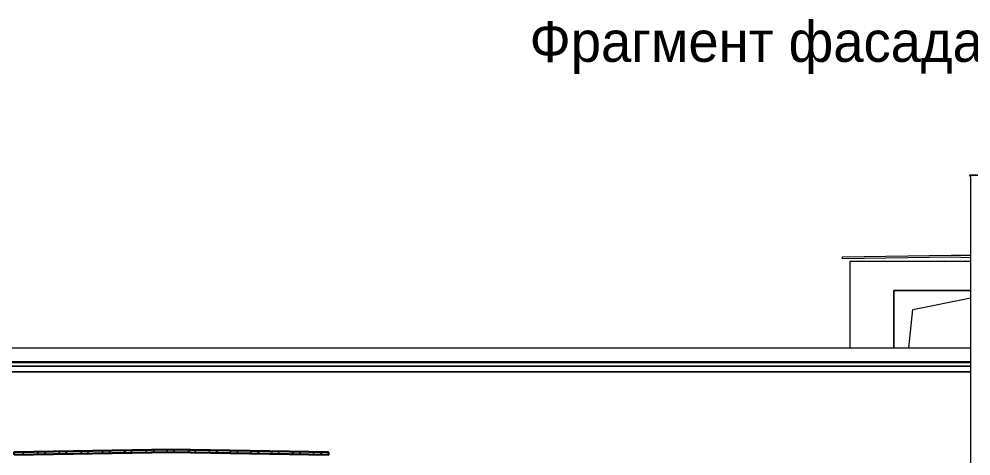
# Model space of a CAD drawing. Header units: millimetres. Extents: x 2294 to 908349, y -83289 to 219220.
# Drawn here: x 879922 to 887839, y 197759 to 201394 of the extents above; entities that cross this region are included whole.
import ezdxf

# ---------------------------------------------------------------- set-up
doc = ezdxf.new("R2010")
doc.units = ezdxf.units.MM
doc.layers.add('PDF _Геометрия', color=7, linetype='Continuous')
doc.layers.add('PDF _Текст', color=7, linetype='Continuous')

msp = doc.modelspace()

# ---------------------------------------------------------------- linework, layer by layer
at = {"layer": 'PDF _Геометрия', "lineweight": 9}
for points in [[(887893.4, 200093.9), (887827.8, 200093.9), (887827.8, 200089.5), (887836.6, 200089.5)], [(887836.6, 199407.6), (887674.8, 199411.9), (886769.9, 199398.8), (886769.9, 199416.3), (887674.8, 199429.4), (887836.6, 199429.4)], [(887836.6, 199377), (886831.1, 199377), (886831.1, 198660)], [(887320.7, 198660), (887355.7, 198979.1), (887836.6, 199075.3)], [(887836.6, 198542), (869353.6, 198542), (869353.6, 198660), (887836.6, 198660)], [(869432.3, 198458.9), (887836.6, 198458.9), (869432.3, 198458.9), (869432.3, 198542)], [(869432.3, 198507), (869432.3, 198537.6), (887836.6, 198537.6), (877930.6, 198537.6)]]:
    msp.add_lwpolyline(points, dxfattribs=at)
for points in [[(887902.2, 196378.1), (887836.6, 196378.1), (887836.6, 200093.9), (887902.2, 200093.9)], [(887836.6, 199136.5), (887198.3, 199136.5), (887198.3, 198660), (887198.3, 199136.5)], [(869432.3, 198507), (887836.6, 198507)]]:
    msp.add_lwpolyline(points, close=True, dxfattribs=at)
at = {"layer": 'PDF _Геометрия', "lineweight": 30}
msp.add_lwpolyline([(879880.3, 197768.2), (881187.4, 197790.1), (882494.5, 197768.2), (882494.5, 197790.1), (881187.4, 197811.9), (879880.3, 197790.1)], close=True, dxfattribs=at)
at = {"layer": 'PDF _Геометрия', "color": 250, "lineweight": 9, "true_color": 0x1d1d1d}
for points in [[(879950.3, 197772.6), (879967.8, 197790.1)], [(880068.3, 197772.6), (880090.2, 197794.4)], [(880129.5, 197772.6), (880147, 197794.4)], [(880247.5, 197777), (880269.4, 197798.8)], [(880308.7, 197777), (880326.2, 197798.8)], [(880426.8, 197777), (880448.6, 197798.8)], [(880488, 197781.3), (880505.5, 197798.8)], [(880606, 197781.3), (880627.9, 197803.2)], [(880667.2, 197781.3), (880684.7, 197803.2)], [(880785.2, 197785.7), (880807.1, 197803.2)], [(880846.4, 197785.7), (880868.3, 197807.6)], [(880964.5, 197785.7), (880986.3, 197807.6)], [(881025.7, 197785.7), (881047.5, 197807.6)], [(881143.7, 197790.1), (881165.6, 197811.9)], [(881204.9, 197790.1), (881222.4, 197811.9)], [(881318.6, 197785.7), (881340.4, 197807.6)], [(881375.4, 197785.7), (881397.3, 197807.6)], [(881493.4, 197785.7), (881515.3, 197807.6)], [(881550.3, 197785.7), (881572.1, 197803.2)], [(881668.3, 197781.3), (881690.2, 197803.2)], [(881725.1, 197781.3), (881747, 197803.2)], [(881843.2, 197781.3), (881860.6, 197798.8)], [(881900, 197781.3), (881921.9, 197798.8)], [(882013.7, 197777), (882035.5, 197798.8)], [(882074.9, 197777), (882092.3, 197798.8)], [(882188.5, 197777), (882210.4, 197794.4)], [(882249.7, 197772.6), (882267.2, 197794.4)], [(882363.4, 197772.6), (882385.2, 197794.4)], [(882420.2, 197772.6), (882442.1, 197790.1)]]:
    msp.add_lwpolyline(points, dxfattribs=at)

# ---------------------------------------------------------------- texts
at = {"layer": 'PDF _Текст', "insert": (884167.4, 201155.7), "char_height": 337.88, "attachment_point": 4, "style": ''}
msp.add_mtext('Фрагмент фасада в осях Е-Ю/11', dxfattribs=at)

doc.saveas('drawing.dxf')
